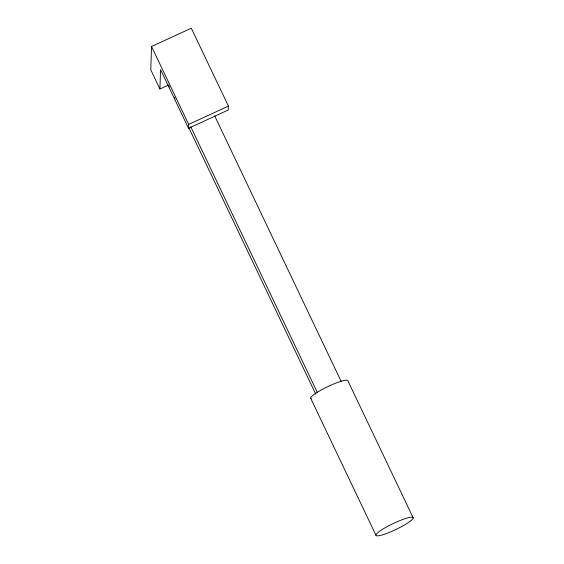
<?xml version="1.0" encoding="UTF-8"?>
<svg xmlns="http://www.w3.org/2000/svg" width="564" height="564" viewBox="0 0 564 564"><rect width="100%" height="100%" fill="white"/><g stroke="black" fill="none" stroke-linecap="round" stroke-linejoin="round"><path stroke-width="0.85" d="M159.922 89.013L160.564 69.584L188.538 128.303L228.286 109.994L228.42 106.102L191.309 28.2L151.554 46.509L150.778 69.823L159.922 89.013L168.664 84.988M188.538 128.303L188.665 124.418L151.554 46.509M188.665 124.418L228.42 106.102M413.222 517.928A20.621 3.257 -25.5 0 0 385.318 527.664A20.621 3.257 -25.5 0 0 385.106 533.988A20.621 3.257 -25.5 0 0 413.222 517.928L347.953 380.919A20.621 3.257 -25.5 0 0 326.965 387.024A20.621 3.257 -25.5 0 0 311.215 398.769M214.623 115.775L341.291 381.694M190.759 126.766L317.433 392.685M168.671 85.39L169.433 86.976M174.346 97.297L175.101 98.883M188.714 127.457L315.762 394.173M310.616 398.121L375.878 535.13"/></g></svg>
